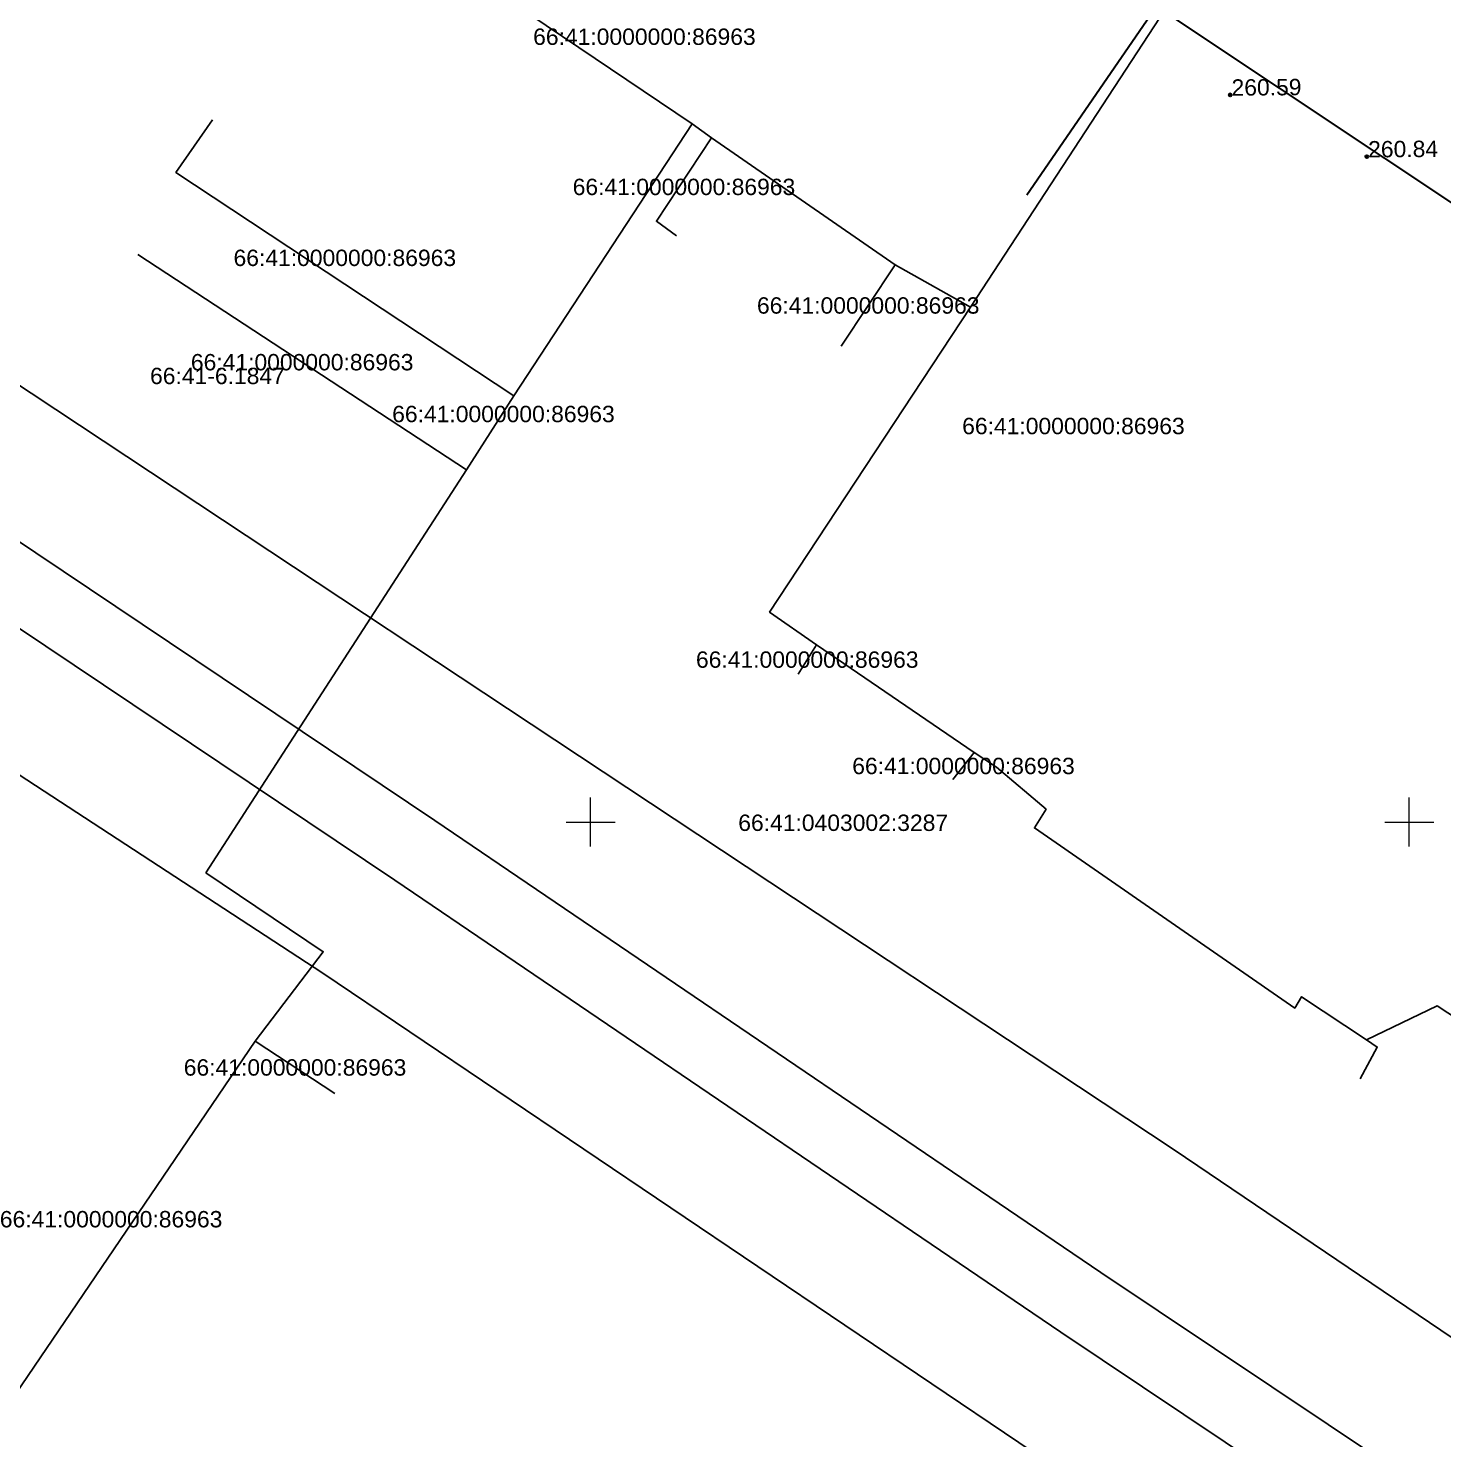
# Model space of a CAD drawing. Header units: metres. Extents: x -1448899 to 1563798, y -293564 to 398817.
# Drawn here: x 1532865.7 to 1532952, y 387312.3 to 387398.5 of the extents above; entities that cross this region are included whole.
import ezdxf
from ezdxf.enums import TextEntityAlignment as Align

# ---------------------------------------------------------------- set-up
doc = ezdxf.new("R2010")
doc.units = ezdxf.units.M
doc.header["$PDMODE"] = 32
doc.header["$PDSIZE"] = 0.2
for name, color, linetype in [('LABELS', 254, 'Continuous'), ('T', 1, 'Continuous'), ('Z', 30, 'Continuous'), ('Газопроводы', 7, 'Continuous'), ('кадастр', 7, 'Continuous'), ('Отметка', 7, 'Continuous'), ('Пикет', 7, 'Continuous'), ('Сетка координат', 7, 'Continuous')]:
    doc.layers.add(name, color=color, linetype=linetype)
doc.styles.get("Standard").update_dxf_attribs({"font": 'arial.ttf'})
doc.styles.add('Бм431', font='')
doc.styles.get('Бм431').set_extended_font_data('Bm431', italic=True)
doc.linetypes.add('atp_121_g', pattern='A,8,-0.6,["Г",Бм431,S=2,R=0,X=0,Y=-1],-2.3,24', length=34.9)

# ---------------------------------------------------------------- blocks, each defined once
blk = doc.blocks.new('A$C0BB7152E')
at = {"layer": 'T', "linetype": 'Continuous'}
for points in [[(1532887.66, 387414.51), (1532883.37, 387408.06), (1532906.2, 387392.66), (1532907.38, 387391.8), (1532918.6, 387384.05), (1532923.2, 387381.46)], [(1532945.03, 387414.09), (1532937.59, 387403.5), (1532923.2, 387381.46), (1532910.93, 387362.83), (1532913.79, 387360.83), (1532923.42, 387354.25), (1532924.8, 387353.36), (1532927.82, 387350.79), (1532927.11, 387349.65), (1532943.01, 387338.64), (1532943.42, 387339.33), (1532947.4, 387336.7), (1532948.05, 387336.26), (1532947.01, 387334.31)], [(1532876.91, 387392.9), (1532874.67, 387389.69), (1532895.3, 387376.05)], [(1532906.2, 387392.66), (1532895.3, 387376.05), (1532892.41, 387371.52), (1532883.15, 387357.21)], [(1532907.38, 387391.8), (1532904.02, 387386.71), (1532905.25, 387385.82)], [(1532872.35, 387384.68), (1532892.41, 387371.52)], [(1532918.6, 387384.05), (1532915.31, 387379.08)], [(1532913.79, 387360.83), (1532912.67, 387359.03)], [(1532876.5, 387346.9), (1532883.15, 387357.21)], [(1532923.42, 387354.25), (1532922.13, 387352.61)], [(1532876.5, 387346.9), (1532883.67, 387342.08), (1532879.51, 387336.61), (1532857.75, 387304.58)], [(1532947.4, 387336.7), (1532951.7, 387338.77), (1532971.2, 387325.98), (1532966.79, 387319.83), (1532964.54, 387321.38)], [(1532879.51, 387336.61), (1532884.38, 387333.41)]]:
    blk.add_lwpolyline(points, dxfattribs=at)
at = {"layer": 'Z', "linetype": 'Continuous'}
blk.add_lwpolyline([(1532849.88, 387377.32), (1532890.49, 387350.1), (1532931.17, 387322.48), (1532976.32, 387292.28), (1532973.85, 387288.61), (1532928.71, 387318.83), (1532888.04, 387346.45), (1532847.12, 387373.88)], dxfattribs=at)
blk.add_lwpolyline([(1533148.05, 387194.09), (1533116.84, 387049.2), (1533101.97, 386967.82), (1533082.32, 386971.51), (1533097.31, 387053.52), (1533127.13, 387191.8), (1533099.7, 387211.39), (1533054.03, 387229.39), (1533011.18, 387254.74), (1532883.65, 387340.78), (1532826.45, 387378.12), (1532821.57, 387386.63), (1532823.4, 387392.47), (1532839.66, 387393.52), (1532935.64, 387329.98), (1533022.18, 387271.44), (1533063.51, 387247.01), (1533109.43, 387228.94), (1533144.07, 387204.27)], close=True, dxfattribs=at)
at = {"layer": 'LABELS'}
for s, p in [('66:41:0000000:86963', (1532903.285, 387397.985)), ('66:41:0000000:86963', (1532905.7, 387388.81)), ('66:41:0000000:86963', (1532884.985, 387384.475)), ('66:41:0000000:86963', (1532916.955, 387381.565)), ('66:41:0000000:86963', (1532882.38, 387378.1)), ('66:41-6.1847', (1532877.205, 387377.26)), ('66:41:0000000:86963', (1532894.675, 387374.935)), ('66:41:0000000:86963', (1532929.49, 387374.2)), ('66:41:0000000:86963', (1532913.23, 387359.93)), ('66:41:0000000:86963', (1532922.775, 387353.43)), ('66:41:0403002:3287', (1532915.425, 387349.96)), ('66:41:0000000:86963', (1532881.945, 387335.01)), ('66:41:0000000:86963', (1532870.71, 387325.74))]:
    blk.add_text(s, height=1, dxfattribs=at).set_placement(p, align=Align.MIDDLE_CENTER)
blk = doc.blocks.new('A$C0ab4c2d5')
at = {"color": 5, "lineweight": 30}
blk.add_lwpolyline([(216.791, 5.82), (307.271, 137.682), (92.911, 286.428), (0, 152.622), (216.791, 5.82)], dxfattribs=at)
at = {"layer": 'Газопроводы', "linetype": 'atp_121_g', "lineweight": 30, "ltscale": 0.5, "elevation": 262.406, "flags": 128}
blk.add_lwpolyline([(67.396, 90.106), (79.328, 107.182), (85.002, 115.898)], dxfattribs=at)
at = {"layer": 'Пикет', "color": 0}
for p in [(79.873, 96.107, 260.588), (88.187, 92.27, 260.84)]:
    blk.add_point(p, dxfattribs=at)
at = {"layer": 'кадастр', "rotation": 359.5536696139991}
blk.add_blockref('A$C0BB7152E', (-1535830.425, -375345.193), dxfattribs=at)
at = {"layer": 'Отметка'}
for s, p in [('260.59', (79.96, 96.057, 260.588)), ('260.84', (88.274, 92.22, 260.84))]:
    blk.add_text(s, height=1, dxfattribs=at).set_placement(p)
blk = doc.blocks.new('atp_012')
at = {"color": 0, "linetype": 'ByBlock', "lineweight": -2}
for points in [[(0, -3), (0, 3)], [(-3, 0), (3, 0)]]:
    blk.add_lwpolyline(points, dxfattribs=at)

msp = doc.modelspace()

# ---------------------------------------------------------------- block references
at = {"layer": 'Газопроводы', "rotation": 0.4463303860005405}
msp.add_blockref('A$C0ab4c2d5', (1532859.941, 387297.702), dxfattribs=at)

# ---------------------------------------------------------------- next in the draw order: linework, layer by layer
at = {"layer": 'Газопроводы', "color": 6, "lineweight": 200}
msp.add_circle((1532929.516, 387447.663), 11368.91, dxfattribs=at)

# ---------------------------------------------------------------- next in the draw order: block references
at = {"layer": 'Сетка координат', "color": 92, "linetype": 'Continuous', "lineweight": 15, "xscale": 0.5, "yscale": 0.5, "zscale": 0.5}
for p in [(1532900, 387350), (1532950, 387350)]:
    msp.add_blockref('atp_012', p, dxfattribs=at)

doc.saveas('drawing.dxf')
